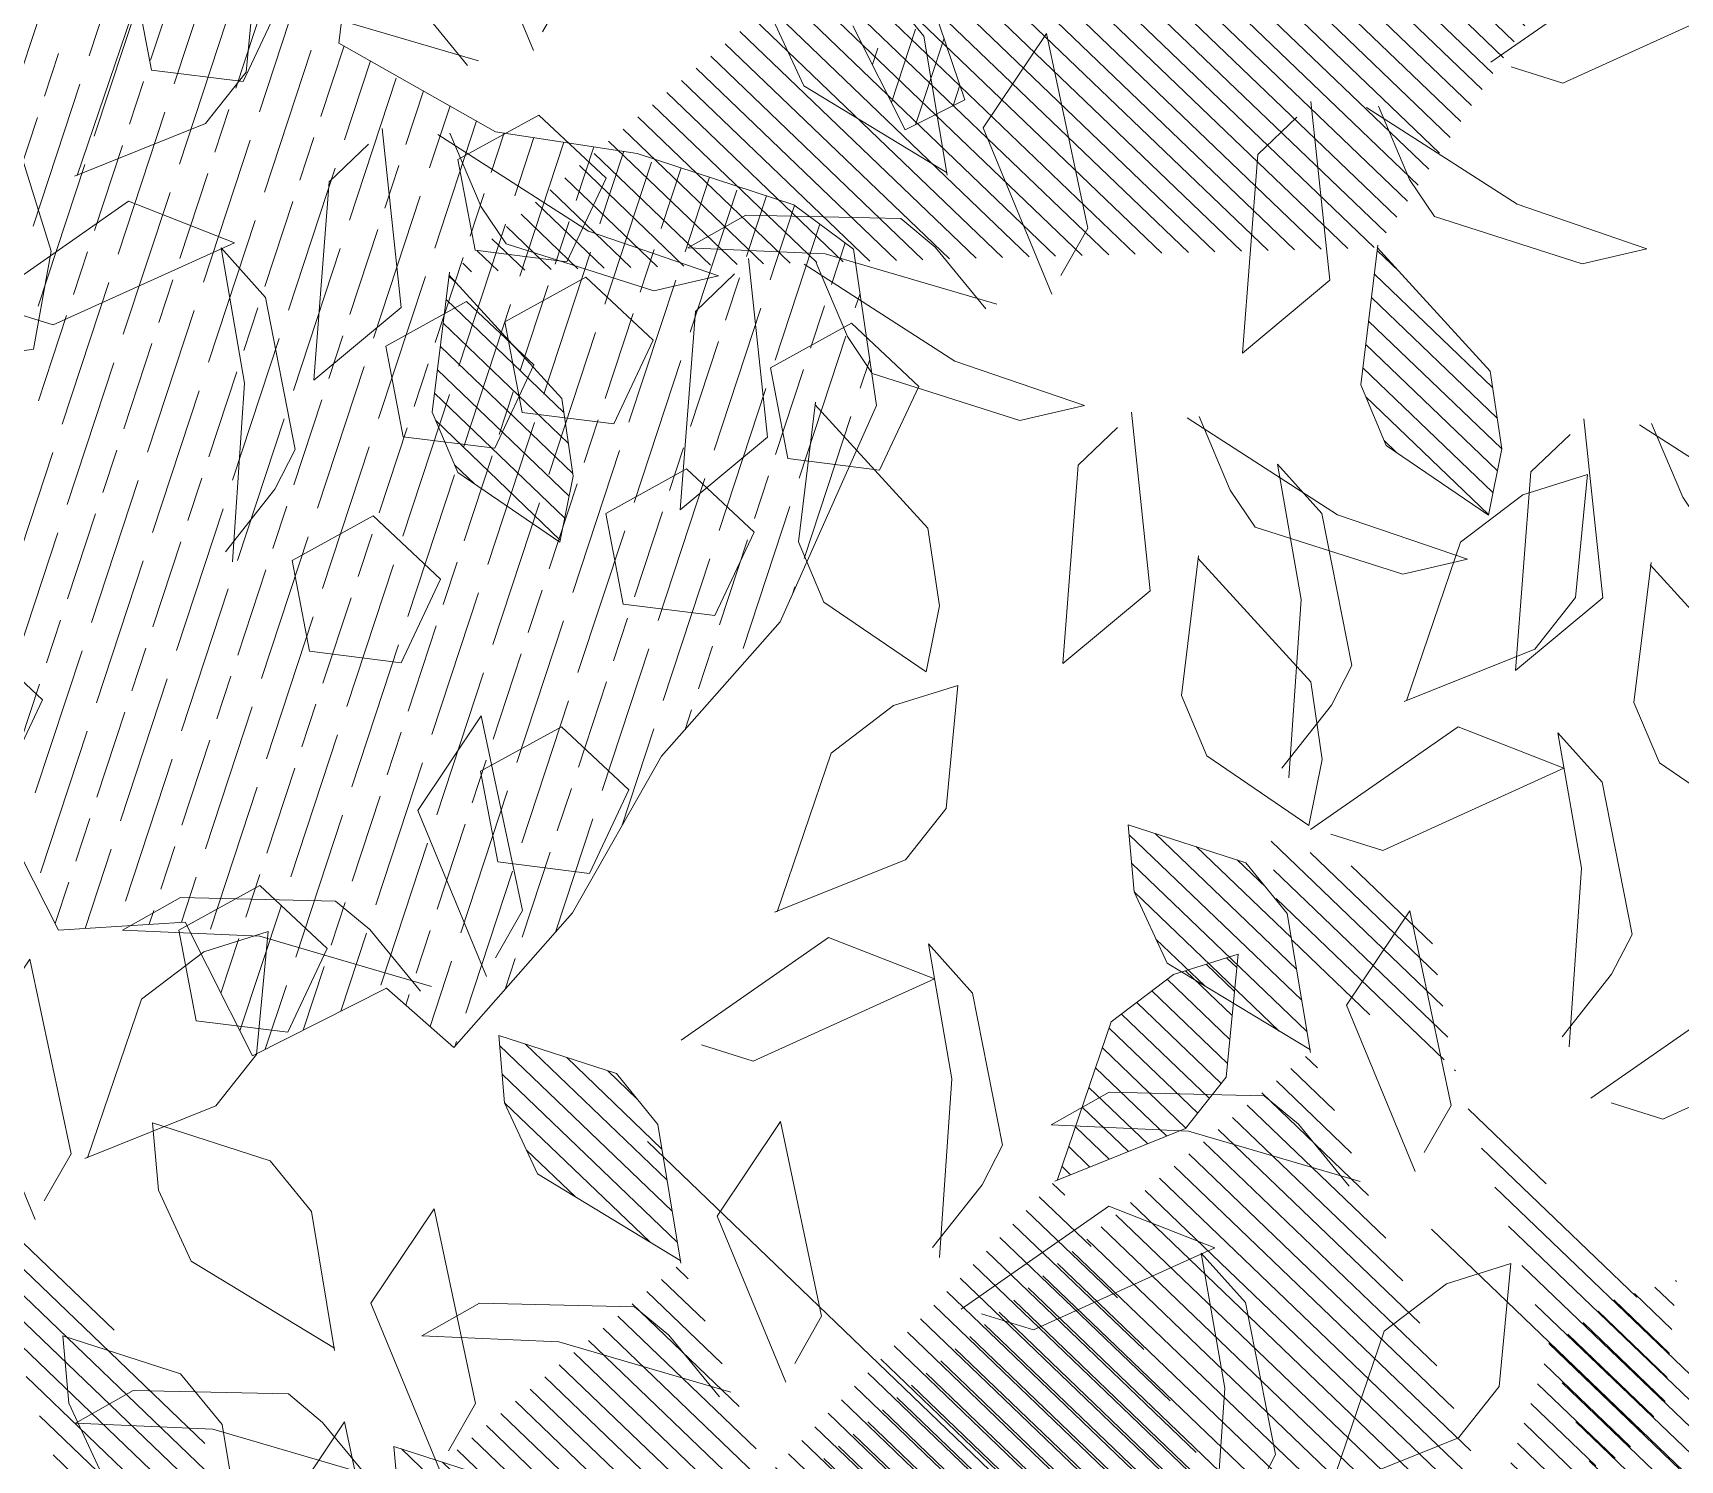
# Model space of a CAD drawing. Header units: millimetres. Extents: x 29001 to 40804, y -8833 to -5892.
# Drawn here: x 29470.04 to 29479.09, y -8229.84 to -8221.99 of the extents above; entities that cross this region are included whole.
import ezdxf

# ---------------------------------------------------------------- set-up
doc = ezdxf.new("R2010")
doc.units = ezdxf.units.MM
doc.layers.get('0').update_dxf_attribs({"lineweight": 0})
for name, color, linetype, lineweight in [('250', 250, 'Continuous', 0), ('252', 252, 'Continuous', 0), ('ARBOL', 3, 'Continuous', 0)]:
    doc.layers.add(name, color=color, linetype=linetype, lineweight=lineweight)
pattern_1 = [(44.99999999999999, (-1654799.557440551, 54995.25761950466), (-0.0105615167030975, 0.0105615167030975), [])]
pattern_2 = [(44.99999999999999, (-1654800.761517384, 54995.25907741849), (-0.0105615167030975, 0.0105615167030975), [])]

# ---------------------------------------------------------------- blocks, each defined once
blk = doc.blocks.new('cc')
at = {"color": 66, "linetype": 'Continuous', "true_color": 0x608d07}
for p, q in [((0.2337152747913933, 4.482677177686128), (0.2248813400437939, 4.487777452286537)), ((0.4513889840836782, 4.432834154536977), (0.390226065823299, 4.468146581857582)), ((0.343062543648557, 4.34371455116343), (0.212019162996512, 4.41937248225986)), ((0.5749545563830907, 4.285662586597027), (0.2905884883894032, 4.449841412502792)), ((0.7828091207811667, 4.317319600875635), (0.5555707914900267, 4.448515711463187)), ((0.6646635350789438, 4.309700035108108), (0.4940438942812762, 4.408207330652658)), ((0.2249169579445152, 4.336094985395903), (0.2035223059901909, 4.348447193458924)), ((1.014701133517519, 4.259267636309232), (0.8201709299009963, 4.371579701732117)), ((0.3528816885409469, 4.262214513739309), (0.2675718681439321, 4.311468161511584)), ((0.6843018252402544, 4.146699960077967), (0.3999357572465669, 4.310878785981913)), ((0.4764472608385404, 4.115042945802998), (0.1920811928448529, 4.279221771706943)), ((0.7926282656771946, 4.235819563451514), (0.7073184452783607, 4.285073211223789)), ((1.124048402376502, 4.120305009790172), (0.8396823343828146, 4.284483835694118)), ((1.104410112215191, 4.283305084822132), (1.065310781392327, 4.305879093995827)), ((0.1264096624017839, 4.165475344598235), (-0.001728477276628837, 4.239455934035504)), ((0.2445552481058257, 4.173094910365762), (0.08798050150835479, 4.263493382461093)), ((0.5661562395362125, 4.139080394312259), (0.3955365987385449, 4.23758768985499)), ((0.916193837978426, 4.088647995511565), (0.6318277699847386, 4.252826821417329)), ((1.232374842809804, 4.209424613165538), (1.147065022412789, 4.258678260935994)), ((1.563794979510931, 4.093910059498739), (1.279428911517243, 4.258088885404504)), ((1.454447710655586, 4.232872686019618), (1.439745991843665, 4.241360727331994)), ((0.03670068370047375, 4.141437896090792), (-0.09143745613255305, 4.215418485617192)), ((1.00590281667246, 4.112685444024464), (0.8352831758747925, 4.211192739567196)), ((1.355940415112855, 4.062253045221951), (1.071574347119167, 4.226431871127716)), ((1.44564939380507, 4.08629049373485), (1.27502975301104, 4.18479778928122)), ((1.795686992249102, 4.035858094934156), (1.511320924253596, 4.200036920838102)), ((0.1460479525594565, 4.002475269569914), (-0.1057698684944626, 4.147862356345286)), ((0.2543743929982156, 4.091594872941641), (0.1690645725993818, 4.140848520713917)), ((0.5857945296993421, 3.9760803192803), (0.3014284617038356, 4.140259145184245)), ((0.3779399652958091, 3.94442330500533), (0.09357389730030263, 4.108602130909276)), ((0.6941209701344633, 4.065199922655665), (0.6088111497338105, 4.114453570426122)), ((1.02554110683559, 3.949685368988867), (0.7411750388419023, 4.113864194894632)), ((0.02790236686087155, 3.994855703800567), (-0.08173242001794279, 4.058153377516646)), ((0.4676489439934812, 3.968460753514591), (0.2970293031976325, 4.066968049057323)), ((0.8176865424320567, 3.918028354715716), (0.5333204744383693, 4.082207180621481)), ((1.133867547268892, 4.038804972367871), (1.048557726870058, 4.088058620140146)), ((1.465287683971837, 3.923290418701072), (1.180921615976331, 4.087469244606837)), ((1.573614124403321, 4.012410022078257), (1.488304304006306, 4.061663669852351)), ((1.905034261104447, 3.896895468413277), (1.620668193108941, 4.061074294319042)), ((0.9073955211297289, 3.942065803226797), (0.7367758803320612, 4.040573098769528)), ((1.257433119571942, 3.891633404424283), (0.9730670515782549, 4.055812230328229)), ((1.697179696704552, 3.865238454136488), (1.412813628710865, 4.029417280040434)), ((1.347142098264158, 3.915670852940821), (1.17652245746649, 4.014178148483552)), ((1.786888675398586, 3.889275902651207), (1.616269034600919, 3.987783198195757)), ((1.909996309090275, 3.969861580084398), (1.852560205848931, 4.00302232975082)), ((0.1558670974591223, 3.920975232143974), (0.07055727705846948, 3.970228879916249)), ((0.4872872341529728, 3.805460678484451), (0.2029211661592853, 3.969639504388397)), ((0.2794326697512588, 3.773803664209481), (-0.004933398244247655, 3.937982490113427)), ((0.7191792468893254, 3.747408713918048), (0.434813178895638, 3.911587539823813)), ((0.595613674589913, 3.894580281857998), (0.5103038541928981, 3.943833929630273)), ((0.9270338112928584, 3.779065728191199), (0.642667743299171, 3.943244554096964)), ((1.035360251724342, 3.868185331570203), (0.9500504313273268, 3.917438979342478)), ((1.366780388430925, 3.752670777903404), (1.082414320435419, 3.916849603809169)), ((0.04754065701308718, 3.831855628774065), (-0.04300138671897002, 3.884130102098425)), ((0.3691416484543879, 3.797841112715105), (0.1985220076567202, 3.896348408259655)), ((1.158925824025573, 3.721013763628434), (0.8745597560318856, 3.885192589534199)), ((1.475106828860589, 3.841790381284227), (1.389797008461755, 3.891044029054683)), ((1.806526965563535, 3.726275827615609), (1.522160897569847, 3.890454653521374)), ((-0.07060492868185975, 3.8242360630029), (-0.09862377330136951, 3.840412750487303)), ((0.8088882255869976, 3.771446162430948), (0.6382685847893299, 3.869953457973679)), ((1.248634802721426, 3.745051212143153), (1.078015161923759, 3.843558507685884)), ((1.598672401165459, 3.69461881333882), (1.314306333171771, 3.858797639242766)), ((1.914853405996837, 3.815395430994613), (1.829543585596184, 3.864649078768707)), ((1.991039866010397, 3.847240109269478), (1.961907474704276, 3.86405970323176)), ((1.688381379855855, 3.718656261853539), (1.517761739058187, 3.817163557399908)), ((2.026680810138714, 3.675000897597783), (1.7540529103062, 3.832402688954971)), ((0.1809253742103465, 3.603184023411814), (-0.103440693783341, 3.767362849315759)), ((0.05735980191457202, 3.750355591346306), (-0.02795001848426182, 3.799609239118581)), ((0.3887799386084225, 3.634841037688602), (0.1044138706147351, 3.799019863594367)), ((0.4971063790490007, 3.72396064106033), (0.4117965586519858, 3.773214288830786)), ((0.8285265157483082, 3.608446087397169), (0.5441604477528017, 3.772624913301115)), ((2.04059709205103, 3.742797280003288), (1.957508316194435, 3.790768607112113)), ((-0.05096663852418715, 3.661235987974578), (-0.2098685464843584, 3.752978047312354)), ((0.6206719513447752, 3.576789073124019), (0.3363058833510877, 3.740967899027964)), ((0.9368529561834293, 3.697565690774354), (0.8515431357845955, 3.74681933854481)), ((1.268273092888194, 3.582051137105736), (0.9839070248926873, 3.746229963011501)), ((-0.16911222422641, 3.653616422207051), (-0.2516529858057766, 3.701271353125776)), ((0.2706343529116566, 3.627221471919256), (0.1000147121139889, 3.725728767461987)), ((0.7103809300442663, 3.600826521631461), (0.5397612892484176, 3.699333817174193)), ((1.060418528482842, 3.550394122830767), (0.7760524604891543, 3.714572948736532)), ((1.376599533317858, 3.671170740486559), (1.291289712919024, 3.720424388258834)), ((1.708019670022622, 3.555656186816122), (1.423653602028935, 3.719835012720068)), ((1.816346110452287, 3.644775790198764), (1.731036290053453, 3.694029437971039)), ((1.150127507178695, 3.574431571345485), (0.9795078663810273, 3.672938866890036)), ((1.500165105620908, 3.523999172542972), (1.215799037625402, 3.688177998446918)), ((1.939911682760794, 3.49760422224972), (1.655545614765288, 3.661783048155485)), ((2.012764528242769, 3.607204515285048), (1.863400179163364, 3.693440062432273)), ((2.459713219375772, 3.652482373952807), (2.418924205467192, 3.676031922112088)), ((-0.04114749362997827, 3.579735950550457), (-0.1264573140288121, 3.628989598322732)), ((0.2902726430711482, 3.464221396889116), (0.00590657507564174, 3.628400222793061)), ((1.589874084313124, 3.548036621059509), (1.419254443517275, 3.646543916602241)), ((2.502743933653619, 3.551807628069582), (2.329215226753149, 3.651994473710147)), ((0.0824180786657962, 3.432564382615965), (-0.2019479893278913, 3.59674320852173)), ((0.3985990835062694, 3.553341000262662), (0.3132892631092545, 3.602594648033119)), ((0.7300192202037579, 3.437826446601321), (0.4456531522082514, 3.602005272507085)), ((1.980514694172598, 3.549993014195934), (1.859001020651704, 3.620148966314446)), ((0.1721270573652873, 3.456601831123407), (0.001507416569438647, 3.555109126666139)), ((0.5221646558056818, 3.406169432324532), (0.2377985878101754, 3.570348258228478)), ((0.838345660642517, 3.526946049974867), (0.7530358402436832, 3.576199697747143)), ((1.169765797341825, 3.411431496309888), (0.885399729346318, 3.575610322215653)), ((1.278092237775127, 3.500551099688892), (1.192782417376293, 3.549804747461167)), ((1.609512374479891, 3.385036546020274), (1.325146306486204, 3.54921537192422)), ((2.469367238587438, 3.495246720478463), (2.322446774198397, 3.580071290143678)), ((0.611873634501535, 3.430206880833794), (0.4412539937075053, 3.528714176378344)), ((0.9619112329382915, 3.379774482036737), (0.677545164944604, 3.543953307942502)), ((1.401657810078177, 3.353379531745304), (1.117291742082671, 3.51755835764925)), ((1.717838814909555, 3.474156149402916), (1.632528994512541, 3.523409797173372)), ((1.914755409579811, 3.436297251932046), (1.76489288362427, 3.522820421634606)), ((1.051620211637783, 3.403811930547818), (0.881000570840115, 3.502319226090549)), ((1.841404387214425, 3.32698458145569), (1.557038319220737, 3.491163407359636)), ((2.379658259893404, 3.471209271965563), (2.346484222536674, 3.490362311364152)), ((0.1917653475247789, 3.293601756093267), (-0.09260072046890855, 3.457780581999032)), ((1.491366788770392, 3.377416980261842), (1.320747147974544, 3.475924275804573)), ((1.88187576727978, 3.379449370793736), (1.760493725108972, 3.449529325516778)), ((0.3000917879617191, 3.382721359466814), (0.2147819675647042, 3.431975007239089)), ((0.6315119246646645, 3.267206805801834), (0.3471458566709771, 3.43138563170578)), ((0.7398383650997857, 3.356326409179019), (0.6545285447027709, 3.405580056949475)), ((1.071258501795455, 3.240811855515858), (0.7868924338017678, 3.404990681419804)), ((0.073619761828013, 3.285982190316645), (-0.09699987896965467, 3.384489485863014)), ((0.4236573602574936, 3.235549791530502), (0.1392912922638061, 3.399728617434448)), ((0.8634039373973792, 3.20915484123725), (0.5790378694036917, 3.373333667143015)), ((1.179584942234214, 3.329931458891224), (1.094275121835381, 3.37918510666168)), ((1.511005078935341, 3.214416905224425), (1.226639010941653, 3.37859573113019)), ((0.5133663389569847, 3.259587240037945), (0.342746698159317, 3.358094535582495)), ((1.303150514533627, 3.182759890949455), (1.01878444653812, 3.34693871685522)), ((1.619331519366824, 3.303536508605248), (1.534021698969809, 3.352790156377523)), ((1.811874341292423, 3.268202810008006), (1.66638558807972, 3.352200780836938)), ((0.9531129160950513, 3.23319228975015), (0.7824932752973837, 3.331699585292881)), ((1.39285949322948, 3.206797339460536), (1.222239852433631, 3.305304635006905)), ((1.72715893581335, 3.165451369179209), (1.458531023678006, 3.320543766561968)), ((0.2015844924226258, 3.21210171866187), (0.1162746720256109, 3.261355366432326)), ((0.5330046291201143, 3.096587165005985), (0.2486385611264268, 3.260765990909931)), ((1.7695166385638, 3.216827089609069), (1.661986429564422, 3.278909684720929)), ((0.3251500647184002, 3.064930150732835), (0.04078399672471278, 3.22910897663678)), ((0.6413310695552354, 3.18570676838317), (0.5560212491545826, 3.234960416153626)), ((0.9727512062581809, 3.070192214714552), (0.6883851382626744, 3.234371040620317)), ((0.4148590434178914, 3.088967599233001), (0.2442394026220427, 3.187474894775733)), ((0.7648966418528289, 3.038535200443221), (0.4805305738591414, 3.202714026347167)), ((1.081077646693302, 3.159311818093556), (0.9957678262926493, 3.208565465865831)), ((1.412497783390791, 3.043797264428576), (1.128131715395284, 3.207976090334341)), ((0.854605620550501, 3.062572648954301), (0.6839859797528334, 3.161079944497033)), ((1.204643218992715, 3.012140250151788), (0.9202771509972081, 3.176319076057553)), ((1.520824223825912, 3.132916867805761), (1.435514403428897, 3.182170515578036)), ((1.68480123311565, 3.114075648823928), (1.56787829253517, 3.181581140041089)), ((1.294352197688568, 3.036177698666506), (1.1237325568909, 3.134684994209238)), ((1.615020560548146, 3.002701635929043), (1.360023728133456, 3.149924125767939)), ((0.434497333568288, 2.925967524215594), (0.1501312655746005, 3.090146350119539)), ((1.642443530387027, 3.062699928424991), (1.56347913402351, 3.108290043921443)), ((0.5428237740161421, 3.015087127576408), (0.4575139536173083, 3.064340775348683)), ((0.8742439107136306, 2.899572573920523), (0.5898778427181242, 3.063751399824469)), ((0.6663893463137356, 2.867915559643734), (0.3820232783182291, 3.032094385549499)), ((0.9825703511451138, 2.988692177297708), (0.897260530748099, 3.037945825069983)), ((1.313990487851697, 2.873177623627271), (1.02962441985801, 3.037356449534855)), ((1.42231692828318, 2.962297227009913), (1.337007107886166, 3.011550874780369)), ((1.593517751336549, 2.939285337206456), (1.469370996990619, 3.01096149924706)), ((0.7560983250114077, 2.891953008149358), (0.58547868421374, 2.990460303692089)), ((1.106135923448164, 2.841520609355939), (0.8217698554526578, 3.005699435261704)), ((1.545882500586231, 2.815125659064506), (1.261516432592543, 2.979304484968452)), ((1.195844902140379, 2.865558057870658), (1.02522526134635, 2.964065353413389)), ((1.572014942103124, 2.875869038432938), (1.464971838482597, 2.937670403123775)), ((0.7757366151636234, 2.728952933128312), (0.4913705471699359, 2.893131759034077)), ((0.8840630556078395, 2.818072536492764), (0.7987532352090057, 2.86732618426322)), ((1.215483192307147, 2.702557982833241), (0.9311171243134595, 2.866736808739006)), ((1.007628627907252, 2.670900968558271), (0.7232625599135645, 2.835079794464036)), ((1.32380963273863, 2.791677586214064), (1.238499812341615, 2.840931233986339)), ((1.529009323645369, 2.749036440902273), (1.370863701453345, 2.840341858445754)), ((0.6575910294650384, 2.721333367357147), (0.4869713886673708, 2.819840662899878)), ((1.097337606604924, 2.694938417063895), (0.9267179658072564, 2.793445712608445)), ((1.447375205039862, 2.644506018268657), (1.163009137046174, 2.808684844174422)), ((1.507506514415581, 2.685620142128755), (1.366464542936228, 2.767050762329745)), ((0.7855557600596512, 2.647452895700553), (0.7002459396626364, 2.696706543472828)), ((1.116975896758959, 2.53193834204103), (0.8326098287634522, 2.696117167946795)), ((0.9091213323590637, 2.500281327764242), (0.6247552643635572, 2.664460153668188)), ((1.225302337199537, 2.621057945407301), (1.139992516802522, 2.670311593179576)), ((1.556722473902482, 2.50554339174596), (1.272356405908795, 2.669722217651724)), ((0.9988303110549168, 2.524318776271684), (0.8282106702608871, 2.622826071816235)), ((1.348867909500768, 2.47388637747099), (1.064501841505262, 2.638065203374936)), ((1.438576888194802, 2.497923825980251), (1.267957247397135, 2.596431121522983)), ((1.018468601216227, 2.361318701245182), (0.7341025332207209, 2.525497527150947)), ((1.126795041653168, 2.45043830461691), (1.041485221256153, 2.499691952387366)), ((1.458215178350656, 2.334923750955568), (1.173849110356969, 2.499102576859514)), ((1.25036061395258, 2.30326673667696), (0.9659945459588926, 2.467445562582725)), ((0.9003230155176425, 2.353699135470379), (0.7297033747236128, 2.452206431014929)), ((1.340069592648433, 2.327304185188041), (1.169449951850766, 2.425811480730772)), ((1.028287746115893, 2.279818663815604), (0.9429779257188784, 2.32907231158606)), ((1.359707882807925, 2.1643041101579), (1.075341814814237, 2.328482936061846)), ((1.151853318409849, 2.132647095879292), (0.8674872504161613, 2.296825921785057))]:
    blk.add_line(p, q, dxfattribs=at)
at = {"layer": '250', "color": 66, "true_color": 0x608d07}
for points in [[(2.548169815685469, 3.445529142882151), (2.446490494781756, 3.683418287073437), (2.304919378708291, 3.645484420847424), (2.371202887527033, 3.398110997428375)], [(1.800862032958321, 2.412014697465565), (1.50328359274863, 2.673165859565415), (1.63041928281018, 3.04811570072161), (1.830832583385927, 3.291197289932825), (2.012302342815019, 3.604952872190552), (2.045211386501251, 3.765276881451427), (1.853809032549179, 4.054874710707736), (1.37925838031515, 4.268603182272273), (0.9874480096514162, 4.315123967400723), (0.6120959760573896, 4.441804650261474), (0.2202795392586268, 4.48832380993008), (0.1968392329727067, 4.292661991634304), (-0.1216988112573745, 4.207309979950878), (-0.06488482189161004, 3.995277285406701), (-0.0364770449414209, 3.88925801840378), (-0.2558286025850975, 3.716854967104155), (-0.2084833508342854, 3.540160081811337)]]:
    blk.add_lwpolyline(points, dxfattribs=at)
for points in [[(0.1574546587453369, 4.141001977772248), (-0.02935945177887334, 4.220513169198966), (-0.1627078234323562, 4.067412701211651), (-0.05830753873306094, 3.893280217042047), (0.139563757184078, 3.938760891151105)], [(1.467618129594484, 4.083244467765326), (1.280804019070274, 4.162755658979222), (1.147455647416791, 4.009655191204729), (1.251855932116086, 3.835522707038763), (1.449727228031406, 3.881003381144183)], [(1.583220570819321, 3.621197570266304), (1.396406460082289, 3.700708761691203), (1.263058088641628, 3.547608293705707), (1.367458373126283, 3.373475809537922), (1.565329669041603, 3.418956483645161)], [(1.352015688582469, 3.486432976518699), (1.165201577843618, 3.565944167730777), (1.031853206406595, 3.412843699741643), (1.136253490891249, 3.238711215790318), (1.334124786808388, 3.284191889897556)], [(0.8076850859906699, 0.2563271097387769), (0.7223789790987212, 0.913741432259485), (1.112156206354484, 1.154238208157039), (1.010114776639966, 1.535062007922534), (0.8997034350377362, 1.777586814067035), (0.9164379753783578, 2.054180256443942), (0.8370728535755916, 2.350374922996707), (0.7266675781083904, 2.592901354384594), (0.5541759289626498, 2.728089689986518), (0.4383738757605897, 2.651709572413893), (-0.1298367682120443, 2.907623707495077), (-0.1805785308824852, 2.757971210747201), (-0.3835592777195416, 2.159363811873845), (-0.2731479361191305, 1.916839005731163), (-0.004568756883600145, 1.762046195042785), (0.179260655084363, 1.584544752859074), (0.4424551888532733, 1.110848643911595), (0.3576932895357459, 1.088136761500209), (0.5164243154104042, 0.4957445085619838), (0.6125239773336943, 0.476143284173304)]]:
    blk.add_lwpolyline(points, close=True, dxfattribs=at)
at = {"layer": 'ARBOL', "color": 66, "true_color": 0x608d07}
for points in [[(0.8844269287747011, 4.322553516565677), (0.6976128180358501, 4.402064707777754), (0.5642644465970079, 4.248964240006899), (0.6686647312963032, 4.074831755837295), (0.8665360272098042, 4.120312429946352)], [(1.950955187203363, 4.085733883048306), (1.764141076466331, 4.165245074262202), (1.630792705025669, 4.012144606489528), (1.735192989724965, 3.838012122321743), (1.933064285642104, 3.883492796428982)], [(0.8844269287728821, 3.700900605230345), (0.6976128180358501, 3.780411796440603), (0.5642644465970079, 3.627311328669748), (0.6686647312963032, 3.453178844500144), (0.8665360272116231, 3.498659518609202)], [(0.05490165459377749, 3.316067327405108), (-0.1319124559304328, 3.395578518619004), (-0.2652608275857347, 3.242478050848149), (-0.1608605428846204, 3.068345566678545), (0.03701075303069956, 3.113826240787603)], [(1.743572941948514, 3.286464598460952), (1.556758831209663, 3.365975789887671), (1.423410459770821, 3.212875321900356), (1.527810744255476, 3.03874283773257), (1.725682040170796, 3.084223512056269)], [(1.476941804157832, 2.516798043036033), (1.290127693418981, 2.596309234246291), (1.156779321765498, 2.443208766473617), (1.261179606466612, 2.269076282304013), (1.459050902380113, 2.31455695641489)]]:
    blk.add_lwpolyline(points, close=True, dxfattribs=at)
blk = doc.blocks.new('U1')
at = {"lineweight": 0}
h = blk.add_hatch(dxfattribs=at)
h.set_pattern_fill('ANSI31', color=41, scale=0.1194899212860037, style=0)
h.set_pattern_definition([(44.99999999999999, (-1654800.155850138, 54996.65591149645), (-0.0105615167030975, 0.0105615167030975), [])])
edge = h.paths.add_edge_path()
edge.add_line((-2359701.915577849, 78423.29771305864), (-2359701.899637856, 78423.4079452916))
edge.add_line((-2359701.899637856, 78423.4079452916), (-2359701.86767883, 78423.44876337599))
edge.add_line((-2359701.86767883, 78423.44876337599), (-2359701.775353006, 78423.48070787339))
edge.add_line((-2359701.775353006, 78423.4807078734), (-2359701.778903937, 78423.4274669751))
edge.add_line((-2359701.778903937, 78423.4274669751), (-2359701.803760776, 78423.37067664202))
edge.add_line((-2359701.803760777, 78423.37067664202), (-2359701.915617208, 78423.29968856978))
edge.add_line((-2359702.052900931, 78422.93541156234), (-2359702.157113905, 78422.97471658507))
edge.add_line((-2359702.157113905, 78422.97471658504), (-2359702.190091697, 78423.01471609306))
edge.add_line((-2359702.190091697, 78423.01471609306), (-2359702.20140383, 78423.11175497471))
edge.add_line((-2359702.20140383, 78423.11175497473), (-2359702.150176893, 78423.09682167694))
edge.add_line((-2359702.150176893, 78423.09682167694), (-2359702.100072138, 78423.0603180059))
edge.add_line((-2359702.100072138, 78423.06031800588), (-2359702.054838566, 78422.9357985639))
edge.add_line((-2359701.884686287, 78422.69295225918), (-2359701.868882805, 78422.58270037243))
edge.add_line((-2359701.868882805, 78422.5827003724), (-2359701.888029225, 78422.53452454916))
edge.add_line((-2359701.888029225, 78422.53452454918), (-2359701.967593919, 78422.47783267881))
edge.add_line((-2359701.96759392, 78422.47783267882), (-2359701.979206261, 78422.5299129622))
edge.add_line((-2359701.979206261, 78422.52991296219), (-2359701.971379288, 78422.59140883997))
edge.add_line((-2359701.971379288, 78422.59140883997), (-2359701.884091244, 78422.69106808376))
edge.add_line((-2359701.150336804, 78422.6865694708), (-2359701.134533321, 78422.57631758405))
edge.add_line((-2359701.134533321, 78422.57631758405), (-2359701.153679742, 78422.52814176082))
edge.add_line((-2359701.153679742, 78422.52814176082), (-2359701.233244436, 78422.47144989045))
edge.add_line((-2359701.233244436, 78422.47144989045), (-2359701.244856776, 78422.52353017383))
edge.add_line((-2359701.244856776, 78422.52353017383), (-2359701.237029804, 78422.58502605162))
edge.add_line((-2359701.237029804, 78422.5850260516), (-2359701.14974176, 78422.68468529539))
at = {"lineweight": 0, "true_color": 0x6c822b}
h = blk.add_hatch(dxfattribs=at)
h.set_pattern_fill('ANSI31', color=67, scale=0.1194899212860037, style=0)
h.set_pattern_definition([(44.99999999999999, (0, 4.365574568510056e-11), (-0.2682625242586764, 0.2682625242586763), [])])
edge = h.paths.add_edge_path()
edge.add_line((-2359701.447808456, 78421.5133471127), (-2359701.431868462, 78421.62357934567))
edge.add_line((-2359701.431868462, 78421.62357934567), (-2359701.399909436, 78421.66439743007))
edge.add_line((-2359701.399909435, 78421.6643974301), (-2359701.30758361, 78421.69634192748))
edge.add_line((-2359701.30758361, 78421.69634192745), (-2359701.311134542, 78421.64310102917))
edge.add_line((-2359701.311134541, 78421.64310102919), (-2359701.335991383, 78421.58631069612))
edge.add_line((-2359701.335991383, 78421.5863106961), (-2359701.447847814, 78421.51532262382))
edge.add_line((-2359701.728682051, 78421.73280511558), (-2359701.712742058, 78421.84303734855))
edge.add_line((-2359701.712742058, 78421.84303734856), (-2359701.680783031, 78421.88385543294))
edge.add_line((-2359701.680783031, 78421.88385543293), (-2359701.588457206, 78421.91579993033))
edge.add_line((-2359701.588457206, 78421.91579993034), (-2359701.592008138, 78421.86255903206))
edge.add_line((-2359701.592008138, 78421.86255903207), (-2359701.616864979, 78421.80576869899))
edge.add_line((-2359701.616864979, 78421.80576869898), (-2359701.72872141, 78421.73478062674))
edge.add_line((-2359702.115140365, 78422.11484374959), (-2359702.219353339, 78422.1541487723))
edge.add_line((-2359702.219353339, 78422.15414877232), (-2359702.252331131, 78422.19414828032))
edge.add_line((-2359702.252331131, 78422.19414828031), (-2359702.263643262, 78422.29118716196))
edge.add_line((-2359702.263643262, 78422.29118716197), (-2359702.212416326, 78422.27625386423))
edge.add_line((-2359702.212416326, 78422.27625386421), (-2359702.16231157, 78422.23975019316))
edge.add_line((-2359702.162311571, 78422.23975019317), (-2359702.117077999, 78422.1152307512))
edge.add_line((-2359702.368378384, 78421.59792537813), (-2359702.3525749, 78421.48767349139))
edge.add_line((-2359702.352574901, 78421.4876734914), (-2359702.371721321, 78421.43949766818))
edge.add_line((-2359702.37172132, 78421.43949766817), (-2359702.451286016, 78421.3828057978))
edge.add_line((-2359702.451286016, 78421.3828057978), (-2359702.462898357, 78421.43488608116))
edge.add_line((-2359702.462898357, 78421.43488608116), (-2359702.455071384, 78421.49638195895))
edge.add_line((-2359702.455071384, 78421.49638195898), (-2359702.36778334, 78421.59604120276))
edge.add_line((-2359701.998010804, 78421.19581095825), (-2359701.982207321, 78421.08555907151))
edge.add_line((-2359701.982207321, 78421.08555907151), (-2359702.001353742, 78421.03738324827))
edge.add_line((-2359702.001353742, 78421.03738324827), (-2359702.080918436, 78420.9806913779))
edge.add_line((-2359702.080918436, 78420.98069137789), (-2359702.092530778, 78421.03277166127))
edge.add_line((-2359702.092530778, 78421.03277166128), (-2359702.084703804, 78421.09426753907))
edge.add_line((-2359702.084703805, 78421.09426753907), (-2359701.997415761, 78421.19392678286))
edge.add_line((-2359701.22760394, 78422.19655739544), (-2359701.211663947, 78422.30678962839))
edge.add_line((-2359701.211663947, 78422.30678962836), (-2359701.179704921, 78422.34760771274))
edge.add_line((-2359701.17970492, 78422.34760771277), (-2359701.087379096, 78422.37955221017))
edge.add_line((-2359701.087379096, 78422.37955221017), (-2359701.090930026, 78422.32631131189))
edge.add_line((-2359701.090930027, 78422.32631131187), (-2359701.115786869, 78422.26952097878))
edge.add_line((-2359701.115786869, 78422.26952097878), (-2359701.2276433, 78422.19853290655))
at = {"lineweight": 0}
h = blk.add_hatch(dxfattribs=at)
h.set_pattern_fill('ANSI31', color=41, scale=0.1194899212860037, style=0)
h.set_pattern_definition([(44.99999999999999, (-1654800.058448323, 54995.41408089871), (-0.0105615167030975, 0.0105615167030975), [])])
edge = h.paths.add_edge_path()
edge.add_line((-2359701.818176034, 78422.05588246092), (-2359701.802236042, 78422.16611469389))
edge.add_line((-2359701.802236042, 78422.16611469389), (-2359701.770277014, 78422.20693277825))
edge.add_line((-2359701.770277014, 78422.20693277825), (-2359701.677951191, 78422.23887727565))
edge.add_line((-2359701.677951191, 78422.23887727565), (-2359701.681502122, 78422.18563637737))
edge.add_line((-2359701.681502122, 78422.18563637738), (-2359701.706358961, 78422.12884604433))
edge.add_line((-2359701.706358961, 78422.12884604433), (-2359701.818215393, 78422.05785797206))
edge.add_line((-2359701.955499116, 78421.69358096462), (-2359702.059712091, 78421.73288598734))
edge.add_line((-2359702.059712091, 78421.73288598734), (-2359702.092689882, 78421.77288549535))
edge.add_line((-2359702.092689882, 78421.77288549533), (-2359702.104002014, 78421.86992437698))
edge.add_line((-2359702.104002014, 78421.86992437697), (-2359702.052775078, 78421.8549910792))
edge.add_line((-2359702.052775078, 78421.85499107922), (-2359702.002670323, 78421.81848740816))
edge.add_line((-2359702.002670323, 78421.81848740816), (-2359701.957436751, 78421.6939679662))
edge.add_line((-2359701.787284472, 78421.45112166143), (-2359701.77148099, 78421.3408697747))
edge.add_line((-2359701.77148099, 78421.34086977472), (-2359701.79062741, 78421.29269395147))
edge.add_line((-2359701.79062741, 78421.29269395146), (-2359701.870192106, 78421.23600208109))
edge.add_line((-2359701.870192106, 78421.23600208109), (-2359701.881804446, 78421.28808236445))
edge.add_line((-2359701.881804445, 78421.28808236447), (-2359701.873977473, 78421.34957824227))
edge.add_line((-2359701.873977473, 78421.34957824225), (-2359701.786689429, 78421.44923748604))
edge.add_line((-2359701.052934989, 78421.44473887306), (-2359701.037131507, 78421.33448698632))
edge.add_line((-2359701.037131506, 78421.33448698634), (-2359701.056277927, 78421.2863111631))
edge.add_line((-2359701.056277927, 78421.2863111631), (-2359701.135842621, 78421.22961929273))
edge.add_line((-2359701.135842621, 78421.22961929273), (-2359701.147454961, 78421.28169957611))
edge.add_line((-2359701.147454962, 78421.28169957611), (-2359701.13962799, 78421.34319545388))
edge.add_line((-2359701.139627989, 78421.34319545387), (-2359701.052339945, 78421.44285469766))
h = blk.add_hatch(dxfattribs=at)
h.set_pattern_fill('ANSI31', color=63, scale=0.1194899212860037, style=0)
h.set_pattern_definition(pattern_2)
edge = h.paths.add_edge_path()
edge.add_line((-2359702.150877516, 78421.3583436325), (-2359702.134937522, 78421.46857586548))
edge.add_line((-2359702.134937523, 78421.46857586547), (-2359702.102978497, 78421.50939394983))
edge.add_line((-2359702.102978497, 78421.50939394982), (-2359702.010652672, 78421.54133844722))
edge.add_line((-2359702.010652672, 78421.54133844725), (-2359702.014203603, 78421.48809754895))
edge.add_line((-2359702.014203603, 78421.48809754894), (-2359702.039060444, 78421.43130721587))
edge.add_line((-2359702.039060444, 78421.43130721588), (-2359702.150916875, 78421.36031914363))
edge.add_line((-2359702.431751112, 78421.57780163539), (-2359702.415811119, 78421.68803386835))
edge.add_line((-2359702.415811119, 78421.68803386834), (-2359702.383852092, 78421.72885195272))
edge.add_line((-2359702.383852092, 78421.7288519527), (-2359702.291526267, 78421.76079645011))
edge.add_line((-2359702.291526267, 78421.76079645012), (-2359702.295077199, 78421.70755555184))
edge.add_line((-2359702.295077199, 78421.70755555185), (-2359702.31993404, 78421.65076521877))
edge.add_line((-2359702.319934039, 78421.65076521874), (-2359702.43179047, 78421.5797771465))
edge.add_line((-2359702.818209426, 78421.95984026937), (-2359702.922422399, 78421.99914529208))
edge.add_line((-2359702.922422399, 78421.99914529207), (-2359702.95540019, 78422.03914480007))
edge.add_line((-2359702.95540019, 78422.0391448001), (-2359702.966712323, 78422.13618368175))
edge.add_line((-2359702.966712323, 78422.13618368177), (-2359702.915485386, 78422.12125038402))
edge.add_line((-2359702.915485387, 78422.12125038399), (-2359702.865380632, 78422.08474671294))
edge.add_line((-2359702.865380632, 78422.08474671295), (-2359702.82014706, 78421.96022727097))
edge.add_line((-2359703.071447445, 78421.44292189792), (-2359703.055643961, 78421.33267001115))
edge.add_line((-2359703.055643961, 78421.33267001115), (-2359703.074790381, 78421.28449418793))
edge.add_line((-2359703.074790382, 78421.28449418794), (-2359703.154355078, 78421.22780231757))
edge.add_line((-2359703.154355078, 78421.22780231757), (-2359703.165967418, 78421.27988260095))
edge.add_line((-2359703.165967418, 78421.27988260095), (-2359703.158140445, 78421.34137847874))
edge.add_line((-2359703.158140445, 78421.34137847874), (-2359703.0708524, 78421.44103772253))
edge.add_line((-2359702.701079866, 78421.04080747803), (-2359702.685276382, 78420.93055559129))
edge.add_line((-2359702.685276382, 78420.93055559129), (-2359702.704422804, 78420.88237976805))
edge.add_line((-2359702.704422804, 78420.88237976805), (-2359702.783987497, 78420.82568789768))
edge.add_line((-2359702.783987498, 78420.82568789767), (-2359702.795599838, 78420.87776818105))
edge.add_line((-2359702.795599838, 78420.87776818105), (-2359702.787772866, 78420.93926405885))
edge.add_line((-2359702.787772866, 78420.93926405885), (-2359702.700484822, 78421.0389233026))
edge.add_line((-2359701.930673002, 78422.0415539152), (-2359701.914733009, 78422.15178614817))
edge.add_line((-2359701.914733008, 78422.15178614817), (-2359701.882773983, 78422.19260423255))
edge.add_line((-2359701.882773983, 78422.19260423256), (-2359701.790448156, 78422.22454872997))
edge.add_line((-2359701.790448157, 78422.22454872994), (-2359701.793999088, 78422.17130783167))
edge.add_line((-2359701.793999088, 78422.17130783168), (-2359701.81885593, 78422.11451749857))
edge.add_line((-2359701.81885593, 78422.11451749856), (-2359701.93071236, 78422.04352942633))
h = blk.add_hatch(dxfattribs=at)
h.set_pattern_fill('ANSI31', color=63, scale=0.1194899212860037, style=0)
h.set_pattern_definition(pattern_1)
edge = h.paths.add_edge_path()
edge.add_line((-2359700.946800684, 78421.35688571866), (-2359700.930860689, 78421.46711795162))
edge.add_line((-2359700.93086069, 78421.4671179516), (-2359700.898901664, 78421.507936036))
edge.add_line((-2359700.898901664, 78421.507936036), (-2359700.806575838, 78421.5398805334))
edge.add_line((-2359700.806575838, 78421.53988053341), (-2359700.81012677, 78421.48663963511))
edge.add_line((-2359700.810126771, 78421.48663963511), (-2359700.834983612, 78421.42984930205))
edge.add_line((-2359700.834983611, 78421.42984930205), (-2359700.946840041, 78421.35886122979))
edge.add_line((-2359701.227674279, 78421.5763437215), (-2359701.211734286, 78421.68657595449))
edge.add_line((-2359701.211734286, 78421.68657595453), (-2359701.179775259, 78421.7273940389))
edge.add_line((-2359701.179775259, 78421.72739403888), (-2359701.087449435, 78421.75933853629))
edge.add_line((-2359701.087449435, 78421.75933853627), (-2359701.091000366, 78421.70609763799))
edge.add_line((-2359701.091000366, 78421.70609763799), (-2359701.115857206, 78421.6493073049))
edge.add_line((-2359701.115857206, 78421.64930730492), (-2359701.227713638, 78421.57831923268))
edge.add_line((-2359701.614132594, 78421.95838235553), (-2359701.718345567, 78421.99768737824))
edge.add_line((-2359701.718345566, 78421.99768737824), (-2359701.751323359, 78422.03768688627))
edge.add_line((-2359701.751323359, 78422.03768688627), (-2359701.76263549, 78422.13472576792))
edge.add_line((-2359701.76263549, 78422.13472576792), (-2359701.711408555, 78422.11979247013))
edge.add_line((-2359701.711408555, 78422.11979247014), (-2359701.661303799, 78422.08328879913))
edge.add_line((-2359701.661303799, 78422.08328879911), (-2359701.616070227, 78421.95876935712))
edge.add_line((-2359701.867370612, 78421.44146398405), (-2359701.851567129, 78421.33121209731))
edge.add_line((-2359701.851567129, 78421.33121209731), (-2359701.87071355, 78421.2830362741))
edge.add_line((-2359701.87071355, 78421.2830362741), (-2359701.950278244, 78421.22634440371))
edge.add_line((-2359701.950278245, 78421.22634440371), (-2359701.961890585, 78421.27842468712))
edge.add_line((-2359701.961890584, 78421.27842468715), (-2359701.954063613, 78421.33992056492))
edge.add_line((-2359701.954063613, 78421.3399205649), (-2359701.866775569, 78421.43957980869))
edge.add_line((-2359701.497003033, 78421.03934956416), (-2359701.48119955, 78420.92909767742))
edge.add_line((-2359701.48119955, 78420.92909767744), (-2359701.500345971, 78420.88092185422))
edge.add_line((-2359701.500345971, 78420.88092185423), (-2359701.579910664, 78420.82422998385))
edge.add_line((-2359701.579910664, 78420.82422998385), (-2359701.591523005, 78420.87631026722))
edge.add_line((-2359701.591523005, 78420.8763102672), (-2359701.583696033, 78420.937806145))
edge.add_line((-2359701.583696033, 78420.93780614501), (-2359701.496407989, 78421.03746538878))
edge.add_line((-2359700.72659617, 78422.04009600135), (-2359700.710656175, 78422.1503282343))
edge.add_line((-2359700.710656175, 78422.15032823433), (-2359700.67869715, 78422.19114631871))
edge.add_line((-2359700.67869715, 78422.19114631871), (-2359700.586371324, 78422.22309081611))
edge.add_line((-2359700.586371324, 78422.2230908161), (-2359700.589922255, 78422.1698499178))
edge.add_line((-2359700.589922255, 78422.16984991782), (-2359700.614779097, 78422.11305958475))
edge.add_line((-2359700.614779097, 78422.11305958475), (-2359700.726635528, 78422.04207151251))
h = blk.add_hatch(dxfattribs=at)
h.set_pattern_fill('ANSI31', color=41, scale=0.1194899212860037, style=0)
h.set_pattern_definition(pattern_2)
edge = h.paths.add_edge_path()
edge.add_line((-2359702.521245096, 78421.90087898071), (-2359702.505305103, 78422.01111121367))
edge.add_line((-2359702.505305103, 78422.01111121365), (-2359702.473346076, 78422.05192929805))
edge.add_line((-2359702.473346076, 78422.05192929806), (-2359702.381020251, 78422.08387379546))
edge.add_line((-2359702.381020251, 78422.08387379545), (-2359702.384571182, 78422.03063289716))
edge.add_line((-2359702.384571182, 78422.03063289716), (-2359702.409428023, 78421.97384256408))
edge.add_line((-2359702.409428023, 78421.9738425641), (-2359702.521284454, 78421.90285449184))
edge.add_line((-2359702.658568178, 78421.53857748437), (-2359702.762781151, 78421.5778825071))
edge.add_line((-2359702.762781151, 78421.57788250712), (-2359702.795758943, 78421.61788201511))
edge.add_line((-2359702.795758943, 78421.6178820151), (-2359702.807071076, 78421.71492089675))
edge.add_line((-2359702.807071076, 78421.71492089676), (-2359702.755844139, 78421.69998759899))
edge.add_line((-2359702.755844139, 78421.699987599), (-2359702.705739384, 78421.66348392796))
edge.add_line((-2359702.705739384, 78421.66348392794), (-2359702.660505812, 78421.53896448598))
edge.add_line((-2359702.490353534, 78421.29611818123), (-2359702.474550051, 78421.18586629449))
edge.add_line((-2359702.474550051, 78421.18586629447), (-2359702.49369647, 78421.13769047124))
edge.add_line((-2359702.49369647, 78421.13769047122), (-2359702.573261166, 78421.08099860085))
edge.add_line((-2359702.573261166, 78421.08099860088), (-2359702.584873506, 78421.13307888426))
edge.add_line((-2359702.584873506, 78421.13307888425), (-2359702.577046534, 78421.19457476203))
edge.add_line((-2359702.577046534, 78421.19457476203), (-2359702.48975849, 78421.2942340058))
edge.add_line((-2359701.75600405, 78421.28973539284), (-2359701.740200568, 78421.17948350612))
edge.add_line((-2359701.740200568, 78421.17948350612), (-2359701.759346988, 78421.13130768285))
edge.add_line((-2359701.759346988, 78421.13130768285), (-2359701.838911683, 78421.0746158125))
edge.add_line((-2359701.838911683, 78421.0746158125), (-2359701.850524023, 78421.12669609587))
edge.add_line((-2359701.850524023, 78421.12669609587), (-2359701.84269705, 78421.18819197366))
edge.add_line((-2359701.84269705, 78421.18819197368), (-2359701.755409006, 78421.28785121746))
at = {"lineweight": 0, "true_color": 0xf9de58}
h = blk.add_hatch(dxfattribs=at)
h.set_pattern_fill('ANSI31', color=41, scale=0.1194899212860037, style=0)
h.set_pattern_definition(pattern_1)
edge = h.paths.add_edge_path()
edge.add_line((-2359701.317168264, 78421.89942106688), (-2359701.301228269, 78422.00965329983))
edge.add_line((-2359701.301228269, 78422.00965329981), (-2359701.269269244, 78422.05047138421))
edge.add_line((-2359701.269269244, 78422.05047138421), (-2359701.176943419, 78422.08241588161))
edge.add_line((-2359701.176943419, 78422.08241588162), (-2359701.180494349, 78422.02917498333))
edge.add_line((-2359701.180494349, 78422.02917498331), (-2359701.20535119, 78421.97238465025))
edge.add_line((-2359701.20535119, 78421.97238465025), (-2359701.31720762, 78421.90139657799))
edge.add_line((-2359701.454491346, 78421.53711957058), (-2359701.558704318, 78421.57642459327))
edge.add_line((-2359701.558704318, 78421.57642459327), (-2359701.59168211, 78421.61642410129))
edge.add_line((-2359701.59168211, 78421.6164241013), (-2359701.602994243, 78421.71346298295))
edge.add_line((-2359701.602994243, 78421.71346298294), (-2359701.551767306, 78421.69852968516))
edge.add_line((-2359701.551767306, 78421.69852968515), (-2359701.501662551, 78421.6620260141))
edge.add_line((-2359701.501662551, 78421.6620260141), (-2359701.456428979, 78421.53750657215))
edge.add_line((-2359701.286276701, 78421.29466026736), (-2359701.270473218, 78421.18440838064))
edge.add_line((-2359701.270473218, 78421.18440838062), (-2359701.289619639, 78421.13623255739))
edge.add_line((-2359701.289619639, 78421.13623255742), (-2359701.369184333, 78421.07954068705))
edge.add_line((-2359701.369184334, 78421.07954068703), (-2359701.380796674, 78421.13162097041))
edge.add_line((-2359701.380796674, 78421.13162097041), (-2359701.372969701, 78421.1931168482))
edge.add_line((-2359701.372969701, 78421.19311684818), (-2359701.285681657, 78421.29277609197))
edge.add_line((-2359700.551927218, 78421.28827747902), (-2359700.536123734, 78421.17802559228))
edge.add_line((-2359700.536123734, 78421.17802559226), (-2359700.555270154, 78421.12984976901))
edge.add_line((-2359700.555270155, 78421.129849769), (-2359700.634834851, 78421.07315789865))
edge.add_line((-2359700.634834851, 78421.07315789866), (-2359700.646447191, 78421.12523818204))
edge.add_line((-2359700.646447191, 78421.12523818205), (-2359700.638620219, 78421.18673405984))
edge.add_line((-2359700.638620219, 78421.18673405984), (-2359700.551332173, 78421.28639330363))
at = {"lineweight": 0}
h = blk.add_hatch(dxfattribs=at)
h.set_pattern_fill('ANSI31', color=41, scale=0.1194899212860037, style=0)
h.set_pattern_definition([(44.99999999999999, (-1654800.76138544, 54995.19788798488), (-0.0105615167030975, 0.0105615167030975), [])])
edge = h.paths.add_edge_path()
edge.add_line((-2359702.521113154, 78421.8396895471), (-2359702.50517316, 78421.94992178006))
edge.add_line((-2359702.50517316, 78421.94992178008), (-2359702.473214134, 78421.99073986444))
edge.add_line((-2359702.473214134, 78421.99073986441), (-2359702.380888308, 78422.02268436181))
edge.add_line((-2359702.380888308, 78422.02268436183), (-2359702.38443924, 78421.96944346356))
edge.add_line((-2359702.38443924, 78421.96944346356), (-2359702.40929608, 78421.91265313048))
edge.add_line((-2359702.40929608, 78421.91265313046), (-2359702.521152511, 78421.84166505821))
edge.add_line((-2359702.658436236, 78421.47738805079), (-2359702.762649209, 78421.5166930735))
edge.add_line((-2359702.762649209, 78421.51669307348), (-2359702.795627, 78421.5566925815))
edge.add_line((-2359702.795627, 78421.5566925815), (-2359702.806939132, 78421.65373146314))
edge.add_line((-2359702.806939132, 78421.65373146314), (-2359702.755712195, 78421.63879816535))
edge.add_line((-2359702.755712196, 78421.63879816535), (-2359702.705607441, 78421.60229449433))
edge.add_line((-2359702.705607441, 78421.60229449433), (-2359702.660373869, 78421.47777505236))
edge.add_line((-2359702.49022159, 78421.23492874761), (-2359702.474418108, 78421.12467686088))
edge.add_line((-2359702.474418108, 78421.12467686088), (-2359702.493564528, 78421.07650103763))
edge.add_line((-2359702.493564528, 78421.07650103763), (-2359702.573129224, 78421.01980916726))
edge.add_line((-2359702.573129224, 78421.01980916724), (-2359702.584741564, 78421.0718894506))
edge.add_line((-2359702.584741564, 78421.07188945063), (-2359702.57691459, 78421.13338532843))
edge.add_line((-2359702.57691459, 78421.13338532843), (-2359702.489626548, 78421.23304457223))
edge.add_line((-2359701.755872108, 78421.22854595924), (-2359701.740068625, 78421.1182940725))
edge.add_line((-2359701.740068625, 78421.11829407248), (-2359701.759215045, 78421.07011824925))
edge.add_line((-2359701.759215044, 78421.07011824928), (-2359701.838779741, 78421.01342637891))
edge.add_line((-2359701.838779741, 78421.01342637888), (-2359701.85039208, 78421.06550666226))
edge.add_line((-2359701.85039208, 78421.06550666226), (-2359701.842565108, 78421.12700254004))
edge.add_line((-2359701.842565108, 78421.12700254006), (-2359701.755277064, 78421.22666178385))
at = {"color": 67, "lineweight": 0, "true_color": 0x6c822b}
for points in [[(-2359701.227786956, 78422.87512017098), (-2359701.249878414, 78422.91192258829), (-2359701.220423136, 78423.06649282417), (-2359701.168876403, 78422.99288798955), (-2359701.220423136, 78422.86039903776)], [(-2359700.855617887, 78422.76874834987), (-2359700.95983086, 78422.80805337262), (-2359700.99280865, 78422.84805288062), (-2359701.004120783, 78422.94509176227), (-2359700.952893847, 78422.93015846451), (-2359700.902789091, 78422.89365479346), (-2359700.85755552, 78422.76913535148)], [(-2359701.54521027, 78422.75517771042), (-2359701.529270276, 78422.86540994339), (-2359701.497311251, 78422.90622802777), (-2359701.404985426, 78422.93817252517), (-2359701.408536357, 78422.88493162689), (-2359701.433393198, 78422.82814129381), (-2359701.545249628, 78422.75715322157)], [(-2359701.167868581, 78422.84980456937), (-2359701.128807369, 78422.89949624076), (-2359701.102174902, 78422.92256715115), (-2359700.979665677, 78422.92789130335), (-2359700.933502604, 78422.90304546767), (-2359701.041808103, 78422.89594680595), (-2359701.176746069, 78422.85335400418)], [(-2359701.992865326, 78422.8316828694), (-2359702.033561707, 78422.81803534861), (-2359702.17816175, 78422.88008693361), (-2359702.09518315, 78422.91457300837), (-2359701.976903777, 78422.83570363515)], [(-2359701.88737566, 78422.802941697), (-2359701.910832615, 78422.74424917818), (-2359701.929875219, 78422.71460234921), (-2359702.045906947, 78422.67493504687), (-2359702.097204075, 78422.68574937008), (-2359701.995299785, 78422.7231122955), (-2359701.877857439, 78422.80204072432)], [(-2359701.822749368, 78422.79555700478), (-2359701.791173309, 78422.76648119191), (-2359701.775828619, 78422.60987943082), (-2359701.846045482, 78422.66595375138), (-2359701.833966889, 78422.80760295058)], [(-2359701.088399884, 78422.78917421639), (-2359701.056823825, 78422.76009840357), (-2359701.041479135, 78422.60349664243), (-2359701.111695999, 78422.65957096305), (-2359701.099617406, 78422.80122016222)], [(-2359701.153026178, 78422.79655890865), (-2359701.176483131, 78422.73786638981), (-2359701.195525736, 78422.70821956087), (-2359701.311557464, 78422.66855225849), (-2359701.362854592, 78422.6793665817), (-2359701.260950303, 78422.71672950713), (-2359701.143507955, 78422.79565793595)], [(-2359700.79558228, 78422.66501965695), (-2359700.836278663, 78422.65137213617), (-2359700.980878704, 78422.71342372117), (-2359700.897900104, 78422.74790979593), (-2359700.779620731, 78422.6690404227)], [(-2359701.573657724, 78422.64889670759), (-2359701.534596513, 78422.69858837895), (-2359701.507964044, 78422.72165928937), (-2359701.38545482, 78422.72698344156), (-2359701.339291745, 78422.7021376059), (-2359701.447597246, 78422.69503894416), (-2359701.582535213, 78422.65244614237)], [(-2359700.968683305, 78422.46915234665), (-2359701.008796982, 78422.51799836308), (-2359701.025591122, 78422.54897435584), (-2359701.004407391, 78422.66975558877), (-2359700.970203099, 78422.70948481438), (-2359700.986595117, 78422.60219187895), (-2359700.974061265, 78422.46124754784)], [(-2359701.884686287, 78422.69295225915), (-2359701.868882805, 78422.58270037241), (-2359701.888029225, 78422.53452454919), (-2359701.96759392, 78422.47783267881), (-2359701.979206261, 78422.52991296219), (-2359701.971379288, 78422.59140883997), (-2359701.884091244, 78422.69106808376)], [(-2359701.440380294, 78422.68805192213), (-2359701.463837249, 78422.62935940329), (-2359701.482879854, 78422.59971257437), (-2359701.598911581, 78422.56004527201), (-2359701.650208709, 78422.57085959522), (-2359701.548304421, 78422.60822252063), (-2359701.430862073, 78422.68715094942)], [(-2359701.375754002, 78422.6806672299), (-2359701.344177943, 78422.65159141706), (-2359701.328833254, 78422.49498965591), (-2359701.399050117, 78422.55106397653), (-2359701.386971524, 78422.69271317573)], [(-2359701.150336804, 78422.68656947078), (-2359701.134533321, 78422.57631758404), (-2359701.153679742, 78422.5281417608), (-2359701.233244436, 78422.47144989044), (-2359701.244856776, 78422.52353017381), (-2359701.237029804, 78422.58502605162), (-2359701.14974176, 78422.6846852954)], [(-2359701.437690922, 78422.57806248427), (-2359701.421887439, 78422.4678105975), (-2359701.44103386, 78422.4196347743), (-2359701.520598555, 78422.36294290396), (-2359701.532210894, 78422.4150231873), (-2359701.524383922, 78422.47651906511), (-2359701.437095879, 78422.5761783089)], [(-2359701.675879471, 78422.55301187832), (-2359701.644303413, 78422.52393606547), (-2359701.628958723, 78422.36733430433), (-2359701.699175586, 78422.42340862493), (-2359701.687096993, 78422.56505782413)], [(-2359702.033475698, 78422.5402463016), (-2359702.001899641, 78422.51117048874), (-2359701.98655495, 78422.35456872762), (-2359702.056771813, 78422.41064304822), (-2359702.04469322, 78422.55229224743)], [(-2359701.740505764, 78422.56039657055), (-2359701.763962718, 78422.50170405171), (-2359701.783005323, 78422.47205722275), (-2359701.89903705, 78422.43238992042), (-2359701.950334178, 78422.44320424362), (-2359701.848429888, 78422.48056716906), (-2359701.730987542, 78422.55949559784)], [(-2359702.098101992, 78422.54763099382), (-2359702.121558946, 78422.48893847495), (-2359702.140601551, 78422.45929164602), (-2359702.256633278, 78422.41962434366), (-2359702.307930406, 78422.43043866687), (-2359702.206026118, 78422.46780159233), (-2359702.08858377, 78422.54673002112)], [(-2359701.800367445, 78422.28118984205), (-2359701.840481122, 78422.33003585847), (-2359701.857275263, 78422.36101185122), (-2359701.836091531, 78422.48179308415), (-2359701.801887239, 78422.52152230978), (-2359701.818279257, 78422.41422937432), (-2359701.805745406, 78422.27328504324)], [(-2359701.898028359, 78422.33185793048), (-2359702.002241332, 78422.37116295318), (-2359702.035219123, 78422.4111624612), (-2359702.046531255, 78422.50820134282), (-2359701.995304319, 78422.49326804501), (-2359701.945199564, 78422.45676437402), (-2359701.899965991, 78422.33224493204)], [(-2359701.737816391, 78422.4504071327), (-2359701.722012908, 78422.34015524597), (-2359701.741159329, 78422.2919794227), (-2359701.820724024, 78422.23528755236), (-2359701.832336364, 78422.28736783576), (-2359701.824509392, 78422.34886371352), (-2359701.737221346, 78422.44852295732)], [(-2359702.095412618, 78422.43764155598), (-2359702.079609136, 78422.3273896692), (-2359702.098755557, 78422.27921384599), (-2359702.178320252, 78422.22252197561), (-2359702.189932591, 78422.274602259), (-2359702.182105619, 78422.33609813682), (-2359702.094817575, 78422.43575738056)], [(-2359701.397020586, 78422.17539653639), (-2359701.50123356, 78422.2147015591), (-2359701.534211352, 78422.25470106714), (-2359701.545523483, 78422.35173994878), (-2359701.494296547, 78422.33680665097), (-2359701.444191792, 78422.30030297997), (-2359701.39895822, 78422.175783538)], [(-2359701.175650734, 78422.14397683297), (-2359701.197742191, 78422.18077925031), (-2359701.168286914, 78422.33534948615), (-2359701.116740181, 78422.2617446515), (-2359701.168286915, 78422.12925569975)], [(-2359702.017479451, 78422.06417566116), (-2359702.05759313, 78422.11302167758), (-2359702.07438727, 78422.14399767034), (-2359702.053203539, 78422.26477890332), (-2359702.018999247, 78422.3045081289), (-2359702.035391264, 78422.19721519349), (-2359702.022857413, 78422.05627086236)], [(-2359701.837992751, 78422.22812923751), (-2359701.878689134, 78422.21448171673), (-2359702.023289174, 78422.27653330172), (-2359701.940310575, 78422.31101937647), (-2359701.822031203, 78422.23215000327)], [(-2359701.818176034, 78422.05588246093), (-2359701.802236042, 78422.16611469389), (-2359701.770277014, 78422.20693277827), (-2359701.677951191, 78422.23887727567), (-2359701.681502122, 78422.18563637738), (-2359701.706358961, 78422.12884604433), (-2359701.818215393, 78422.05785797206)], [(-2359701.906541864, 78421.97491705968), (-2359701.928633321, 78422.01171947698), (-2359701.899178044, 78422.16628971286), (-2359701.847631312, 78422.09268487824), (-2359701.899178045, 78421.96019592645)], [(-2359700.847896412, 78421.99202838534), (-2359700.952109385, 78422.03133340806), (-2359700.985087175, 78422.07133291608), (-2359700.996399309, 78422.16837179768), (-2359700.945172371, 78422.15343849995), (-2359700.895067617, 78422.1169348289), (-2359700.849834044, 78421.99241538694)], [(-2359701.516471681, 78421.90771426713), (-2359701.556585358, 78421.95656028355), (-2359701.573379498, 78421.9875362763), (-2359701.552195766, 78422.10831750926), (-2359701.517991475, 78422.14804673483), (-2359701.534383493, 78422.04075379942), (-2359701.521849642, 78421.89980946829)], [(-2359701.336984979, 78422.07166784347), (-2359701.377681362, 78422.05802032266), (-2359701.522281404, 78422.12007190766), (-2359701.439302804, 78422.15455798239), (-2359701.321023431, 78422.07568860923)], [(-2359700.814961998, 78421.95913060011), (-2359700.837053456, 78421.99593301742), (-2359700.80759818, 78422.1505032533), (-2359700.756051445, 78422.07689841867), (-2359700.80759818, 78421.9444094669)], [(-2359701.614132594, 78421.95838235553), (-2359701.718345566, 78421.99768737826), (-2359701.751323359, 78422.03768688627), (-2359701.76263549, 78422.13472576794), (-2359701.711408555, 78422.11979247013), (-2359701.661303799, 78422.08328879911), (-2359701.616070226, 78421.95876935712)], [(-2359702.055104758, 78422.01111505668), (-2359702.095801142, 78421.99746753588), (-2359702.240401183, 78422.05951912087), (-2359702.157422581, 78422.09400519563), (-2359702.039143209, 78422.01513582242)], [(-2359701.317168264, 78421.89942106686), (-2359701.301228269, 78422.00965329981), (-2359701.269269244, 78422.05047138422), (-2359701.176943419, 78422.08241588162), (-2359701.180494349, 78422.02917498334), (-2359701.20535119, 78421.97238465025), (-2359701.31720762, 78421.90139657799)], [(-2359701.846623488, 78421.9496014581), (-2359701.807562277, 78421.99929312945), (-2359701.780929809, 78422.02236403988), (-2359701.658420584, 78422.02768819207), (-2359701.612257509, 78422.00284235638), (-2359701.720563009, 78421.99574369467), (-2359701.855500978, 78421.95315089289)], [(-2359701.042089973, 78421.83604486518), (-2359701.02614998, 78421.94627709815), (-2359700.994190954, 78421.98709518254), (-2359700.901865127, 78422.01903967996), (-2359700.905416059, 78421.96579878165), (-2359700.9302729, 78421.90900844858), (-2359701.042129331, 78421.83802037635)], [(-2359701.405534091, 78421.81845566562), (-2359701.427625549, 78421.85525808291), (-2359701.398170273, 78422.0098283188), (-2359701.346623539, 78421.93622348418), (-2359701.398170273, 78421.8037345324)], [(-2359701.130455801, 78421.75507946395), (-2359701.152547259, 78421.79188188128), (-2359701.123091983, 78421.94645211716), (-2359701.071545249, 78421.87284728253), (-2359701.123091983, 78421.74035833075)], [(-2359701.554096987, 78421.85465366261), (-2359701.59479337, 78421.84100614181), (-2359701.73939341, 78421.90305772681), (-2359701.656414811, 78421.93754380157), (-2359701.538135439, 78421.85867442837)], [(-2359701.727198011, 78421.6587863523), (-2359701.767311689, 78421.70763236872), (-2359701.784105829, 78421.73860836148), (-2359701.762922098, 78421.8593895944), (-2359701.728717805, 78421.89911882003), (-2359701.745109824, 78421.79182588459), (-2359701.732575973, 78421.65088155348)], [(-2359701.824858924, 78421.70945444072), (-2359701.929071899, 78421.74875946343), (-2359701.96204969, 78421.78875897145), (-2359701.973361821, 78421.88579785306), (-2359701.922134886, 78421.87086455531), (-2359701.872030131, 78421.83436088428), (-2359701.826796559, 78421.7098414423)], [(-2359701.345615717, 78421.79314006402), (-2359701.306554506, 78421.84283173538), (-2359701.279922036, 78421.8659026458), (-2359701.157412813, 78421.87122679803), (-2359701.111249739, 78421.84638096232), (-2359701.219555238, 78421.83928230061), (-2359701.354493206, 78421.7966894988)], [(-2359700.967855928, 78421.66909421906), (-2359700.951915935, 78421.77932645204), (-2359700.919956909, 78421.82014453641), (-2359700.827631083, 78421.85208903383), (-2359700.831182015, 78421.79884813554), (-2359700.856038856, 78421.74205780246), (-2359700.967895287, 78421.6710697302)], [(-2359701.070537426, 78421.72976386239), (-2359701.031476215, 78421.77945553375), (-2359701.004843746, 78421.80252644418), (-2359700.882334522, 78421.80785059632), (-2359700.836171449, 78421.78300476065), (-2359700.944476949, 78421.77590609893), (-2359701.079414917, 78421.73331329717)], [(-2359701.056221757, 78421.5881288178), (-2359701.078313215, 78421.62493123516), (-2359701.048857938, 78421.77950147103), (-2359700.997311205, 78421.70589663638), (-2359701.048857938, 78421.57340768461)]]:
    blk.add_lwpolyline(points, dxfattribs=at)
at = {"color": 63, "lineweight": 0}
for points in [[(-2359701.633576099, 78422.67421230918), (-2359701.655667556, 78422.71101472649), (-2359701.626212279, 78422.86558496236), (-2359701.574665546, 78422.79198012773), (-2359701.62621228, 78422.65949117596)], [(-2359701.115732359, 78422.11866123142), (-2359701.076671146, 78422.16835290277), (-2359701.050038679, 78422.19142381317), (-2359700.927529455, 78422.19674796535), (-2359700.88136638, 78422.17190212967), (-2359700.98967188, 78422.16480346797), (-2359701.124609848, 78422.12221066617)], [(-2359701.227674279, 78421.57634372154), (-2359701.211734286, 78421.6865759545), (-2359701.179775259, 78421.72739403888), (-2359701.087449435, 78421.75933853629), (-2359701.091000366, 78421.706097638), (-2359701.115857206, 78421.64930730492), (-2359701.227713638, 78421.57831923268)]]:
    blk.add_lwpolyline(points, dxfattribs=at)
blk = doc.blocks.new('MOBİLYALAR')
at = {"lineweight": 0, "extrusion": (7.374000000000131e-13, 3.02000000000002e-14, -1), "xscale": 6.952506840120427, "yscale": 6.952506840120427, "zscale": 6.952506840120427, "rotation": 358.8247405303607}
blk.add_blockref('U1', (16390876.47093567, -883516.4485249429), dxfattribs=at)
at = {"layer": '252', "lineweight": 0, "extrusion": (0, 0, -1), "xscale": 2.5, "yscale": 2.5, "zscale": 2.5, "rotation": 138.2177405299978}
blk.add_blockref('cc', (-319.6703192196037, -1897.767496133632), dxfattribs=at)

msp = doc.modelspace()

# ---------------------------------------------------------------- block references
at = {"color": 6}
msp.add_blockref('MOBİLYALAR', (29144.79192030808, -6321.79912104841), dxfattribs=at)

doc.saveas('drawing.dxf')
